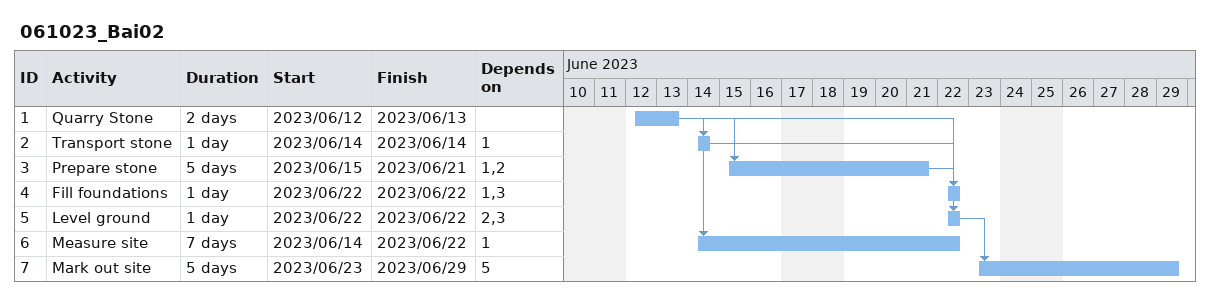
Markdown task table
061023_Bai02

| ID | Task | Duration | Start | Finish | Predecessors |
|---|---|---|---|---|---|
| 1 | Quarry Stone | 2d | 2023-06-12 | 2023-06-13 |  |
| 2 | Transport stone | 1d | 2023-06-14 | 2023-06-14 | 1 |
| 3 | Prepare stone | 5d | 2023-06-15 | 2023-06-21 | 1, 2 |
| 4 | Fill foundations | 1d | 2023-06-22 | 2023-06-22 | 1, 3 |
| 5 | Level ground | 1d | 2023-06-22 | 2023-06-22 | 2, 3 |
| 6 | Measure site | 7d | 2023-06-14 | 2023-06-22 | 1 |
| 7 | Mark out site | 5d | 2023-06-23 | 2023-06-29 | 5 |
